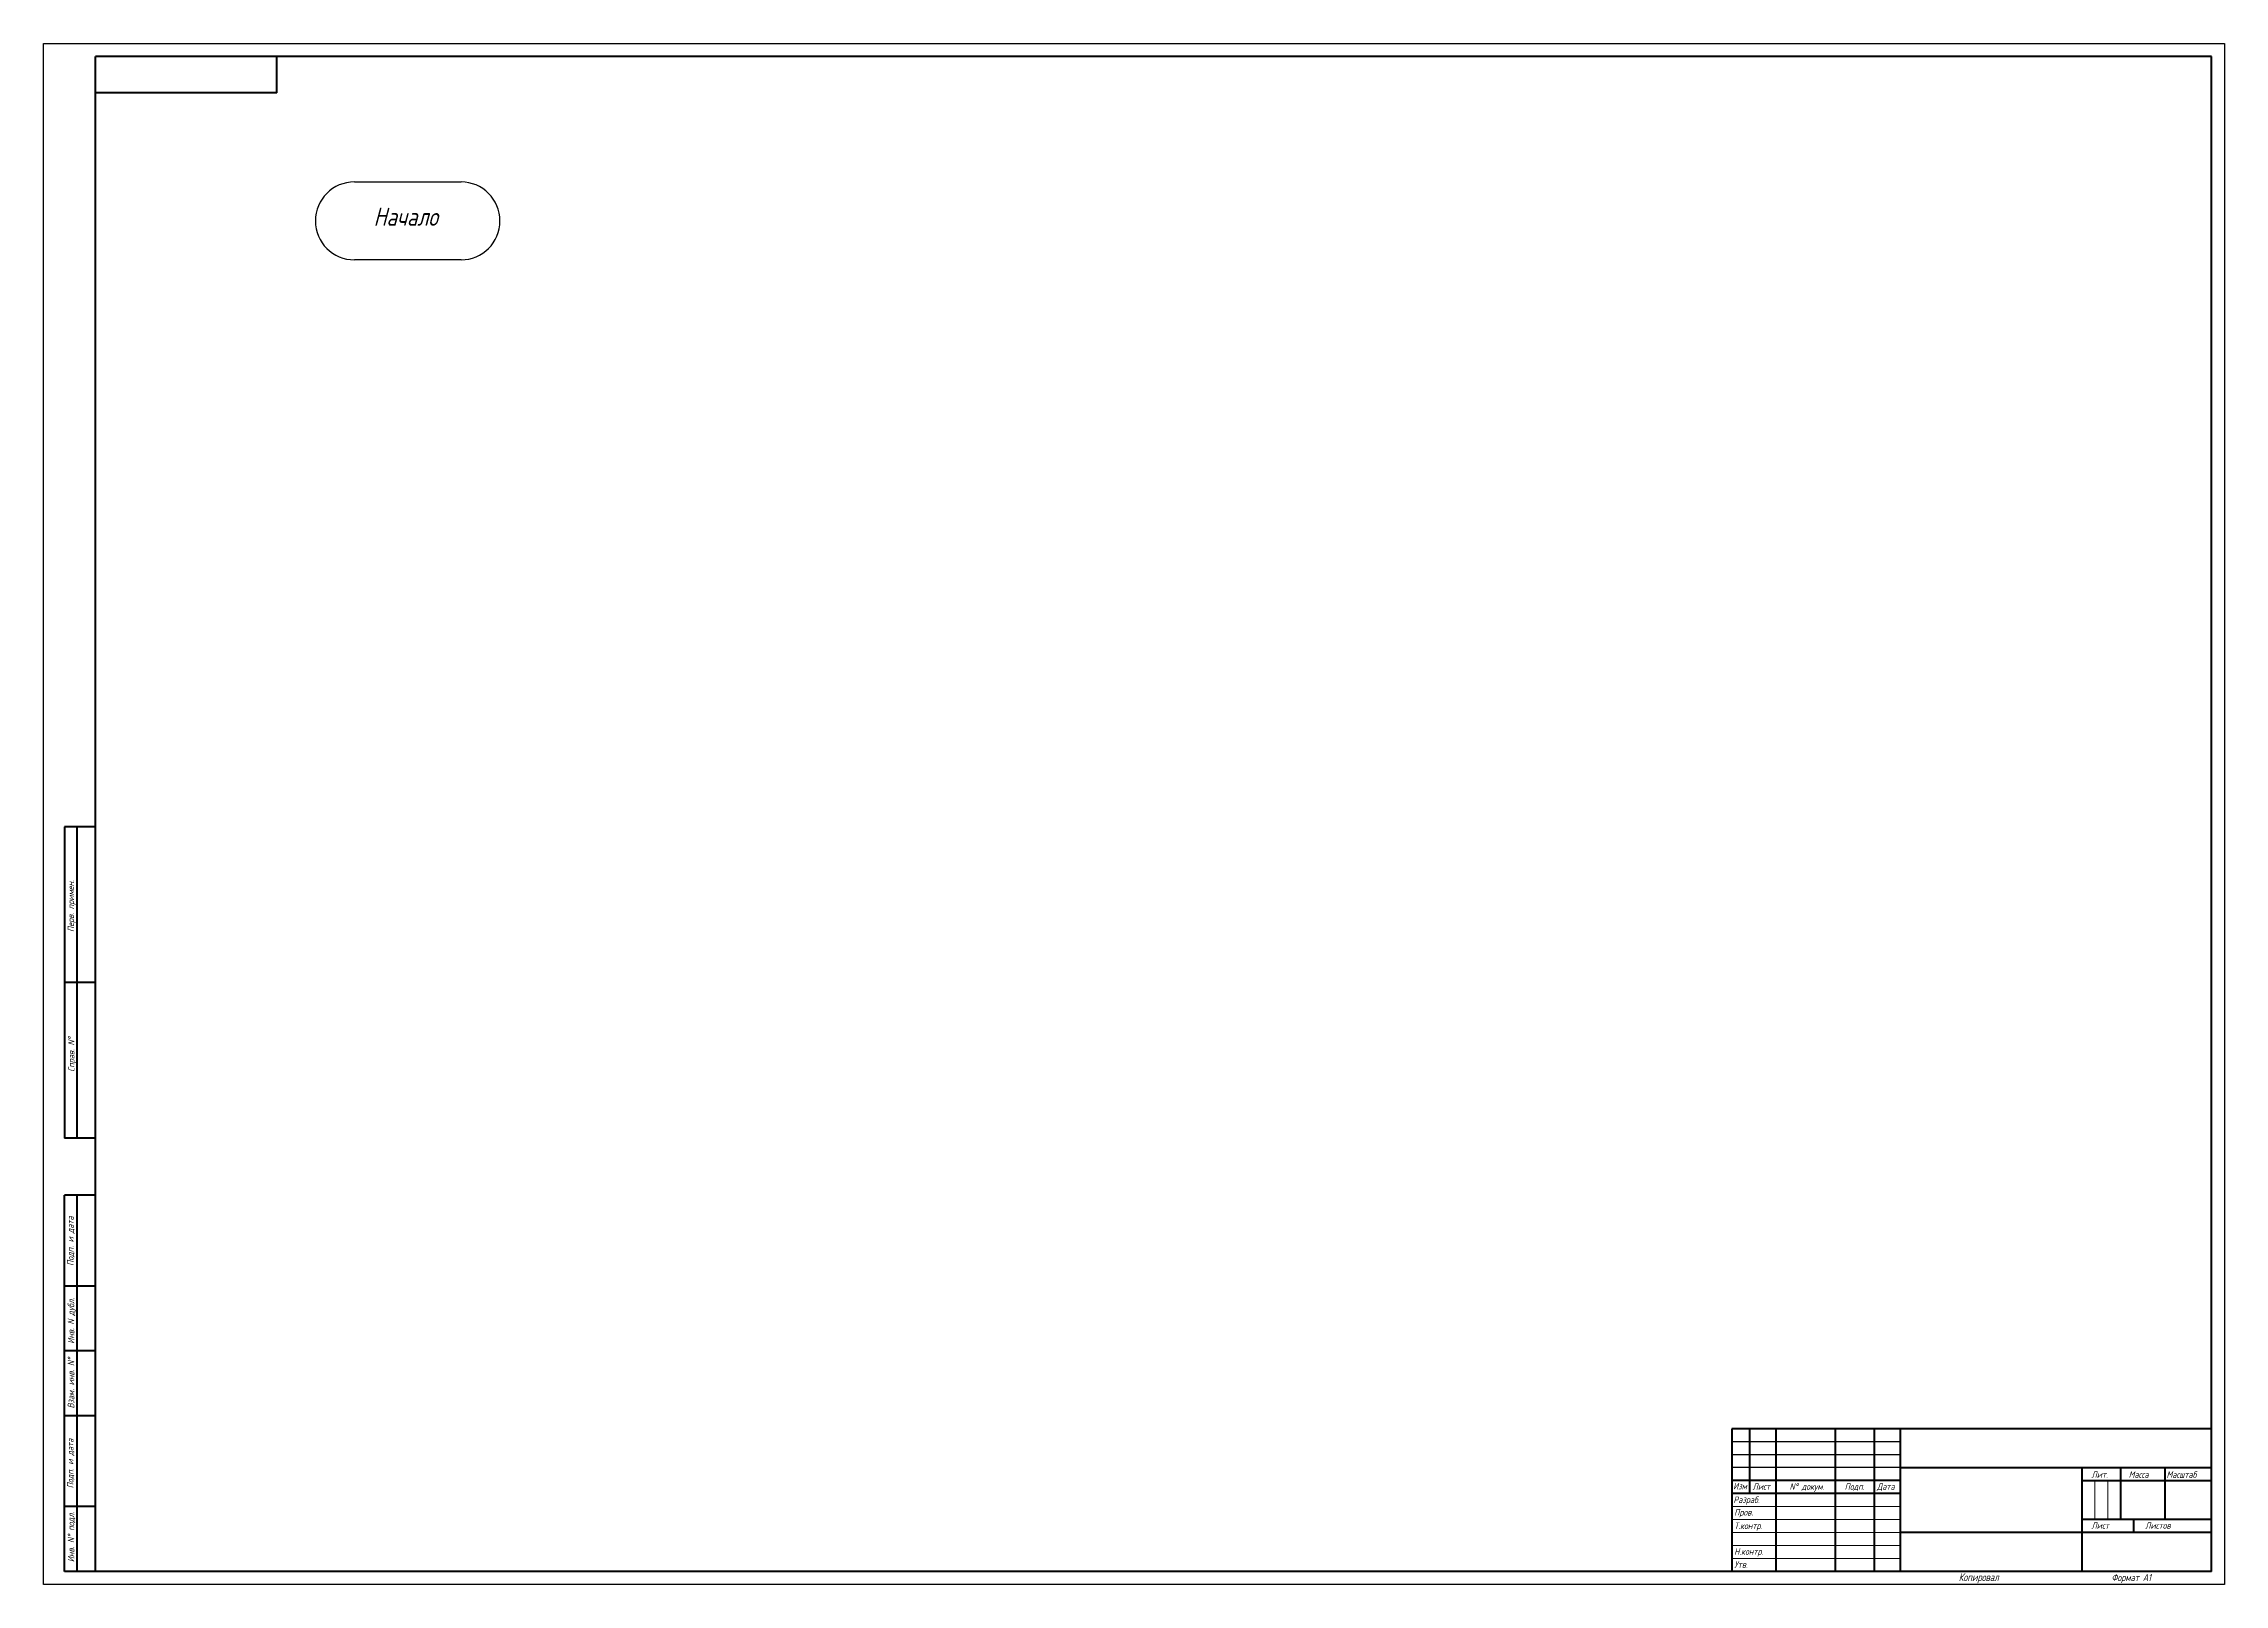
# Model space of a CAD drawing. Extents: x 346 to 4955, y 45 to 639.
# Drawn here: x 4114 to 4955, y 45 to 639 of the extents above; entities that cross this region are included whole.
import ezdxf

# ---------------------------------------------------------------- set-up
doc = ezdxf.new("R2010")
doc.units = 0
doc.header["$MEASUREMENT"] = 0
doc.layers.get('0').update_dxf_attribs({"linetype": 'CONTINUOUS'})
doc.layers.add('KONTUR', color=7, linetype='CONTINUOUS')
doc.layers.add('Тонкие', color=7, linetype='CONTINUOUS')
for name, color, linetype, lineweight in [('Основная', 7, 'CONTINUOUS', 40), ('текст', 7, 'CONTINUOUS', 30), ('тонкая', 7, 'CONTINUOUS', 20)]:
    doc.layers.add(name, color=color, linetype=linetype, lineweight=lineweight)
doc.styles.add('GOST type A', font='gost.TTF', dxfattribs={"oblique": 15, "height": 0.2})
doc.styles.add('стиль1', font='romans.shx', dxfattribs={"width": 0.75, "oblique": 15, "height": 3.5})

msp = doc.modelspace()

# ---------------------------------------------------------------- linework, layer by layer
at = {"lineweight": 30}
for p, q in [((4233.582, 585.494), (4274.71, 585.494)), ((4274.71, 555.451), (4233.582, 555.451))]:
    msp.add_line(p, q, dxfattribs=at)
for p, q in [((4829.738, 99.812), (4764.738, 99.812)), ((4829.738, 94.812), (4764.738, 94.812)), ((4829.738, 89.812), (4764.738, 89.812)), ((4899.738, 49.812), (4899.738, 49.812))]:
    msp.add_line(p, q)
at = {"lineweight": 50}
for p, q in [((4829.738, 84.812), (4764.738, 84.812)), ((4829.738, 79.812), (4764.738, 79.812))]:
    msp.add_line(p, q, dxfattribs=at)
at = {"lineweight": 30}
for centre, start, end in [((4233.582, 570.472), 90, 270), ((4274.71, 570.472), 270, 90)]:
    msp.add_arc(centre, 15.022, start, end, dxfattribs=at)
at = {"layer": 'KONTUR'}
for p, q in [((4113.738, 44.812), (4113.738, 638.812)), ((4113.738, 638.812), (4954.738, 638.812)), ((4954.738, 638.812), (4954.738, 44.812)), ((4954.738, 44.812), (4113.738, 44.812))]:
    msp.add_line(p, q, dxfattribs=at)
at = {"layer": 'Основная'}
for p, q in [((4133.738, 89.812), (4133.738, 633.812)), ((4949.738, 633.812), (4133.738, 633.812)), ((4203.738, 619.812), (4203.738, 633.812)), ((4949.738, 49.812), (4949.738, 633.812)), ((4203.738, 619.812), (4133.738, 619.812)), ((4121.738, 336.812), (4121.738, 216.812)), ((4133.738, 336.812), (4121.738, 336.812)), ((4126.738, 216.812), (4126.738, 336.812)), ((4133.738, 276.812), (4121.738, 276.812)), ((4133.738, 216.812), (4121.738, 216.812)), ((4121.738, 49.812), (4121.738, 194.812)), ((4133.738, 194.812), (4121.738, 194.812)), ((4126.738, 49.812), (4126.738, 194.812)), ((4133.738, 159.812), (4121.738, 159.812)), ((4133.738, 134.812), (4121.738, 134.812)), ((4133.738, 109.812), (4121.738, 109.812)), ((4764.738, 104.812), (4764.738, 49.812)), ((4949.738, 104.812), (4764.738, 104.812)), ((4771.738, 79.812), (4771.738, 104.812)), ((4781.738, 104.812), (4781.738, 49.812)), ((4804.738, 49.812), (4804.738, 104.812)), ((4819.738, 104.812), (4819.738, 49.812)), ((4829.738, 104.812), (4829.738, 49.812)), ((4133.738, 49.812), (4133.738, 89.812)), ((4829.738, 89.812), (4949.738, 89.812)), ((4899.738, 89.812), (4899.738, 49.812)), ((4899.738, 84.812), (4949.738, 84.812)), ((4914.738, 89.812), (4914.738, 69.812)), ((4931.738, 89.812), (4931.738, 69.812)), ((4133.738, 74.812), (4121.738, 74.812)), ((4949.738, 69.812), (4899.738, 69.812)), ((4919.738, 69.812), (4919.738, 64.812)), ((4949.738, 64.812), (4829.738, 64.812)), ((4949.738, 49.812), (4121.738, 49.812))]:
    msp.add_line(p, q, dxfattribs=at)
at = {"layer": 'тонкая'}
for p, q in [((4904.726, 84.604), (4904.726, 69.812)), ((4909.804, 84.604), (4909.804, 69.812)), ((4764.738, 74.812), (4829.738, 74.812)), ((4829.738, 69.812), (4764.738, 69.812)), ((4829.738, 64.812), (4764.738, 64.812))]:
    msp.add_line(p, q, dxfattribs=at)
for points in [[(4764.738, 59.812), (4829.738, 59.812)], [(4764.738, 54.812), (4829.738, 54.812)]]:
    msp.add_lwpolyline(points, dxfattribs=at)

# ---------------------------------------------------------------- texts
at = {"layer": 'текст', "style": 'стиль1', "oblique": 15, "width": 0.75}
for s, p in [('Перв. примен.', (4125.491, 296.325)), ('Справ. N%%d', (4125.646, 242.44)), ('Подп. и дата', (4125.312, 167.583)), ('Инв. N дубл.', (4125.557, 137.558)), ('Взам. инв. N%%d', (4125.557, 112.631)), ('Подп. и дата', (4125.262, 81.846)), ('Инв. N%%d подл.', (4125.557, 53.38))]:
    msp.add_text(s, height=2.5, rotation=90, dxfattribs=at).set_placement(p)
for s, height, p in [('Лит.', 2.5, (4903.456, 85.877)), ('Масса', 2.5, (4917.831, 85.877)), ('Масштаб', 2.5, (4932.423, 85.877)), ('Изм', 2.5, (4765.284, 81.424)), ('Разраб.', 2.5, (4765.4, 76.173)), ('Лист', 2.5, (4772.759, 81.274)), ('N%%d докум. ', 2.5, (4787.043, 81.274)), ('Подп.', 2.5, (4808.296, 81.274)), ('Дата', 2.5, (4820.747, 81.274)), ('Пров.', 2.5, (4765.701, 71.341)), ('Т.контр.', 2.5, (4765.701, 66.146)), ('Лист', 2.5, (4903.456, 66.264)), ('Листов', 2.5, (4924.181, 66.264)), ('Утв.', 2.5, (4765.701, 51.205)), ('Н.контр.', 2.5, (4765.701, 56.224)), ('Копировал', 3, (4852.274, 46.062)), ('Формат А1', 2.75, (4911.203, 46.062))]:
    msp.add_text(s, height=height, dxfattribs=at).set_placement(p)
at = {"layer": 'Тонкие', "insert": (4240.969, 575.568), "char_height": 7, "attachment_point": 1, "style": 'GOST type A'}
msp.add_mtext_dynamic_manual_height_columns('Начало', width=31.80837, gutter_width=1, heights=[0], dxfattribs=at)

doc.saveas('drawing.dxf')
